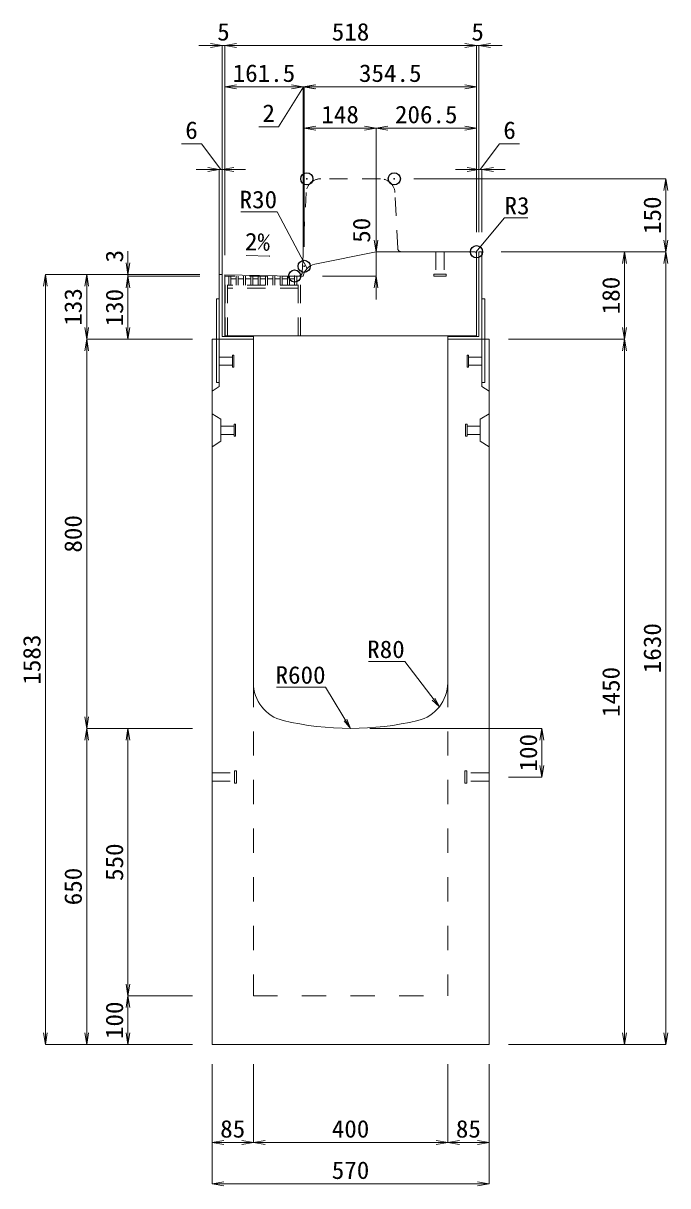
# Model space of a CAD drawing. Units: millimetres at full size. Extents: x -1809 to 57027, y -20349 to 17321.
# Drawn here: x 51395 to 52721, y -10886 to -8496 of the extents above; entities that cross this region are included whole.
import ezdxf
from ezdxf.enums import TextEntityAlignment as Align

# ---------------------------------------------------------------- set-up
doc = ezdxf.new("R2010")
doc.units = ezdxf.units.MM
doc.header["$LTSCALE"] = 50
doc.header["$PDMODE"] = 32
doc.header["$PDSIZE"] = 25
doc.linetypes.add('USER1', pattern=[2, 1, -1])
doc.linetypes.add('USER2', pattern=[1.35, 0.75, -0.6])
for name, color, linetype, lineweight in [('インサート', 3, 'USER2', 9), ('グレーチング', 7, 'USER2', 5), ('受枠', 3, 'Continuous', 5), ('寸法線', 7, 'Continuous', 13), ('引出線', 4, 'Continuous', 13), ('本体', 2, 'Continuous', 13)]:
    doc.layers.add(name, color=color, linetype=linetype, lineweight=lineweight)
doc.layers.add('作業エリア', color=11, linetype='Continuous')
doc.styles.add('ＭＳ 明朝', font='')
doc.styles.get('ＭＳ 明朝').set_extended_font_data('MS Mincho')

# ---------------------------------------------------------------- blocks, each defined once
blk = doc.blocks.new('open_arrow')
at = {"color": 0, "linetype": 'Continuous', "lineweight": -2}
blk.add_lwpolyline([(7.5, 1.25), (0, 0), (7.5, -1.25)], dxfattribs=at)

msp = doc.modelspace()

# ---------------------------------------------------------------- linework, layer by layer
at = {"layer": 'インサート'}
for p, q in [((52243.74, -8966.05), (52243.74, -9012.05)), ((52243.74, -8966.05), (52260.74, -8966.05)), ((52260.74, -8966.05), (52260.74, -9012.05)), ((52239.74, -9016.05), (52239.74, -9012.05)), ((52239.74, -9012.05), (52264.74, -9012.05)), ((52239.74, -9016.05), (52264.74, -9016.05)), ((52264.74, -9012.05), (52264.74, -9016.05)), ((51798.24, -9182.55), (51825.24, -9182.55)), ((51798.24, -9182.55), (51798.24, -9199.55)), ((51798.24, -9199.55), (51825.24, -9199.55)), ((51828.24, -9178.55), (51825.24, -9178.55)), ((51825.24, -9178.55), (51825.24, -9203.55)), ((51828.24, -9203.55), (51828.24, -9178.55)), ((52308.24, -9178.55), (52311.24, -9178.55)), ((52308.24, -9203.55), (52308.24, -9178.55)), ((52311.24, -9178.55), (52311.24, -9203.55)), ((52338.24, -9182.55), (52311.24, -9182.55)), ((52338.24, -9199.55), (52311.24, -9199.55)), ((52338.24, -9182.55), (52338.24, -9199.55)), ((51825.24, -9203.55), (51828.24, -9203.55)), ((52311.24, -9203.55), (52308.24, -9203.55)), ((51801.44, -9324.55), (51828.44, -9324.55)), ((51801.44, -9324.55), (51801.44, -9341.55)), ((51801.44, -9341.55), (51828.44, -9341.55)), ((51831.44, -9320.55), (51828.44, -9320.55)), ((51828.44, -9320.55), (51828.44, -9345.55)), ((51831.44, -9345.55), (51831.44, -9320.55)), ((52305.04, -9320.55), (52308.04, -9320.55)), ((52305.04, -9345.55), (52305.04, -9320.55)), ((52308.04, -9320.55), (52308.04, -9345.55)), ((52335.04, -9324.55), (52308.04, -9324.55)), ((52335.04, -9341.55), (52308.04, -9341.55)), ((52335.04, -9324.55), (52335.04, -9341.55)), ((51828.44, -9345.55), (51831.44, -9345.55)), ((52308.04, -9345.55), (52305.04, -9345.55)), ((51829.24, -10058.55), (51829.24, -10033.55)), ((51829.24, -10033.55), (51833.24, -10033.55)), ((51833.24, -10058.55), (51833.24, -10033.55)), ((52303.24, -10033.55), (52307.24, -10033.55)), ((52303.24, -10033.55), (52303.24, -10058.55)), ((52307.24, -10033.55), (52307.24, -10058.55)), ((51783.24, -10037.55), (51829.24, -10037.55)), ((51783.24, -10054.55), (51783.24, -10037.55)), ((51783.24, -10054.55), (51829.24, -10054.55)), ((51833.24, -10058.55), (51829.24, -10058.55)), ((52307.24, -10058.55), (52303.24, -10058.55)), ((52353.24, -10037.55), (52307.24, -10037.55)), ((52353.24, -10054.55), (52307.24, -10054.55)), ((52353.24, -10037.55), (52353.24, -10054.55))]:
    msp.add_line(p, q, dxfattribs=at)
at = {"layer": 'グレーチング'}
for p, q in [((51810.24, -9139.05), (51810.24, -9016.05)), ((51965.24, -9016.05), (51810.24, -9016.05)), ((51814.74, -9139.05), (51814.74, -9016.05)), ((51817.74, -9035.05), (51817.74, -9016.05)), ((51822.24, -9035.05), (51822.24, -9016.05)), ((51832.8, -9022.05), (51822.24, -9022.05)), ((51832.8, -9035.05), (51832.8, -9016.05)), ((51837.3, -9035.05), (51837.3, -9016.05)), ((51847.85, -9022.05), (51837.3, -9022.05)), ((51847.85, -9035.05), (51847.85, -9016.05)), ((51852.35, -9035.05), (51852.35, -9016.05)), ((51862.91, -9022.05), (51852.35, -9022.05)), ((51862.91, -9035.05), (51862.91, -9016.05)), ((51867.41, -9035.05), (51867.41, -9016.05)), ((51877.96, -9022.05), (51867.41, -9022.05)), ((51877.96, -9035.05), (51877.96, -9016.05)), ((51882.46, -9035.05), (51882.46, -9016.05)), ((51893.02, -9022.05), (51882.46, -9022.05)), ((51893.02, -9035.05), (51893.02, -9016.05)), ((51897.52, -9035.05), (51897.52, -9016.05)), ((51908.07, -9022.05), (51897.52, -9022.05)), ((51908.07, -9035.05), (51908.07, -9016.05)), ((51912.57, -9035.05), (51912.57, -9016.05)), ((51923.13, -9022.05), (51912.57, -9022.05)), ((51923.13, -9035.05), (51923.13, -9016.05)), ((51927.63, -9035.05), (51927.63, -9016.05)), ((51938.19, -9022.05), (51927.63, -9022.05)), ((51938.19, -9035.05), (51938.19, -9016.05)), ((51942.69, -9035.05), (51942.69, -9016.05)), ((51953.24, -9022.05), (51942.69, -9022.05)), ((51953.24, -9035.05), (51953.24, -9016.05)), ((51957.74, -9035.05), (51957.74, -9016.05)), ((51960.74, -9139.05), (51960.74, -9016.05)), ((51965.24, -9139.05), (51965.24, -9016.05)), ((51960.74, -9035.05), (51814.74, -9035.05)), ((51960.74, -9041.05), (51814.74, -9041.05))]:
    msp.add_line(p, q, dxfattribs=at)
at = {"layer": '作業エリア'}
for p in [(51978.24, -8816.05), (52158.24, -8816.05), (52327.24, -8966.05), (51972.74, -8996.05), (51953.24, -9016.05)]:
    msp.add_point(p, dxfattribs=at)
at = {"layer": '受枠'}
for p, q in [((52332.24, -8966.05), (52338.24, -8966.05)), ((52332.24, -9140.05), (52332.24, -8966.05)), ((52338.24, -9235.05), (52338.24, -8966.05)), ((51804.24, -9013.05), (51798.24, -9013.05)), ((51798.24, -9235.05), (51798.24, -9013.05)), ((51804.24, -9140.05), (51804.24, -9013.05)), ((51798.24, -9063.05), (51792.24, -9063.05)), ((51792.24, -9235.05), (51792.24, -9063.05)), ((52338.24, -9063.05), (52344.24, -9063.05)), ((52344.24, -9235.05), (52344.24, -9063.05)), ((51868.24, -9146.05), (51798.24, -9146.05)), ((51868.24, -9140.05), (51804.24, -9140.05)), ((51868.24, -9146.05), (51868.24, -9140.05)), ((52268.24, -9140.05), (52332.24, -9140.05)), ((52268.24, -9146.05), (52268.24, -9140.05)), ((52268.24, -9146.05), (52338.24, -9146.05)), ((51798.24, -9235.05), (51792.24, -9235.05)), ((52338.24, -9235.05), (52344.24, -9235.05))]:
    msp.add_line(p, q, dxfattribs=at)
at = {"layer": '寸法線'}
for p, q in [((51857.24, -8541.93), (51756.24, -8541.93)), ((51804.24, -8973.03), (51804.24, -8541.93)), ((52327.24, -8541.93), (51809.24, -8541.93)), ((51809.24, -8973.25), (51809.24, -8541.93)), ((51809.24, -8973.25), (51809.24, -8541.93)), ((52279.24, -8541.93), (52380.24, -8541.93)), ((52327.24, -8926.03), (52327.24, -8541.93)), ((52327.24, -8926.03), (52327.24, -8541.93)), ((52332.24, -8926.03), (52332.24, -8541.93)), ((52018.81, -8626.93), (51809.24, -8626.93)), ((51809.24, -8973.25), (51809.24, -8626.93)), ((51971.78, -8626.93), (51920.05, -8709.16)), ((52020.74, -8626.93), (51922.81, -8626.93)), ((51970.81, -8976.03), (51970.81, -8626.93)), ((52327.24, -8626.93), (51972.74, -8626.93)), ((51972.74, -8956.03), (51972.74, -8626.93)), ((52327.24, -8926.03), (52327.24, -8626.93)), ((51970.81, -8976.03), (51970.81, -8673.47)), ((51972.74, -8956.03), (51972.74, -8671.93)), ((51920.05, -8709.16), (51879.64, -8709.16)), ((51972.74, -8711.93), (52120.74, -8711.93)), ((51972.74, -8956.03), (51972.74, -8711.93)), ((52120.74, -8926.03), (52120.74, -8711.93)), ((52120.74, -8711.93), (52327.24, -8711.93)), ((52120.74, -8926.03), (52120.74, -8711.93)), ((52327.24, -8926.03), (52327.24, -8711.93)), ((51761.62, -8744.13), (51720.39, -8744.13)), ((51801.24, -8796.93), (51761.62, -8744.13)), ((52335.24, -8796.93), (52374.86, -8744.13)), ((52374.86, -8744.13), (52416.09, -8744.13)), ((51852.24, -8796.93), (51750.24, -8796.93)), ((51798.24, -9058.03), (51798.24, -8796.93)), ((51804.24, -9058.03), (51804.24, -8796.93)), ((52198.26, -8816.05), (52717.02, -8816.05)), ((52284.24, -8796.93), (52386.24, -8796.93)), ((52332.24, -8926.03), (52332.24, -8796.93)), ((52338.24, -8926.03), (52338.24, -8796.93)), ((52717.02, -8816.05), (52717.02, -8966.05)), ((52120.74, -8918.05), (52120.74, -9064.05)), ((51610.3, -8965.05), (51610.3, -9064.05)), ((52378.26, -8966.05), (52632.02, -8966.05)), ((52378.26, -8966.05), (52717.02, -8966.05)), ((52378.26, -8966.05), (52717.02, -8966.05)), ((52632.02, -8966.05), (52632.02, -9146.05)), ((52717.02, -8966.05), (52717.02, -10596.05)), ((51440.3, -10596.05), (51440.3, -9013.05)), ((51758.22, -9013.05), (51440.3, -9013.05)), ((51525.3, -9013.05), (51525.3, -9146.05)), ((51758.22, -9013.05), (51525.3, -9013.05)), ((51758.22, -9013.05), (51610.3, -9013.05)), ((51758.22, -9016.05), (51610.3, -9016.05)), ((51610.3, -9016.05), (51610.3, -9146.05)), ((51758.22, -9016.05), (51610.3, -9016.05)), ((52010.83, -9016.05), (52120.74, -9016.05)), ((51743.22, -9146.05), (51525.3, -9146.05)), ((51525.3, -9146.05), (51525.3, -9946.05)), ((51743.22, -9146.05), (51525.3, -9146.05)), ((51743.22, -9146.05), (51610.3, -9146.05)), ((52393.26, -9146.05), (52632.02, -9146.05)), ((52393.26, -9146.05), (52632.02, -9146.05)), ((52632.02, -9146.05), (52632.02, -10596.05)), ((51743.22, -9946.05), (51525.3, -9946.05)), ((51525.3, -10596.05), (51525.3, -9946.05)), ((51743.22, -9946.05), (51525.3, -9946.05)), ((51610.3, -9946.05), (51610.3, -10496.05)), ((51743.22, -9946.05), (51610.3, -9946.05)), ((52108.26, -9946.05), (52462.02, -9946.05)), ((52462.02, -9946.05), (52462.02, -10046.05)), ((52393.26, -10046.05), (52462.02, -10046.05)), ((51743.22, -10496.05), (51610.3, -10496.05)), ((51610.3, -10496.05), (51610.3, -10596.05)), ((51743.22, -10496.05), (51610.3, -10496.05)), ((51743.22, -10596.05), (51440.3, -10596.05)), ((51743.22, -10596.05), (51525.3, -10596.05)), ((51743.22, -10596.05), (51610.3, -10596.05)), ((52393.26, -10596.05), (52632.02, -10596.05)), ((52393.26, -10596.05), (52717.02, -10596.05)), ((51783.24, -10636.07), (51783.24, -10797.21)), ((51783.24, -10636.07), (51783.24, -10882.21)), ((51868.24, -10636.07), (51868.24, -10797.21)), ((51868.24, -10636.07), (51868.24, -10797.21)), ((52268.24, -10636.07), (52268.24, -10797.21)), ((52268.24, -10636.07), (52268.24, -10797.21)), ((52353.24, -10636.07), (52353.24, -10797.21)), ((52353.24, -10636.07), (52353.24, -10882.21)), ((51783.24, -10797.21), (51868.24, -10797.21)), ((51868.24, -10797.21), (52268.24, -10797.21)), ((52268.24, -10797.21), (52353.24, -10797.21)), ((51783.24, -10882.21), (52353.24, -10882.21))]:
    msp.add_line(p, q, dxfattribs=at)
at = {"layer": '引出線'}
for points in [[(51978.84, -9000.19), (51917.12, -8883.9), (51842.45, -8883.9)], [(52326.36, -8966.93), (52385.09, -8896.57), (52432.81, -8896.57)], [(51901.91, -8974.88), (51853.17, -8973.91), (51901.91, -8974.88)], [(52251, -9901.63), (52179.74, -9808.52), (52105.07, -9808.52)], [(52068.24, -9946.05), (52016.88, -9861.3), (51915.87, -9861.3)]]:
    msp.add_lwpolyline(points, dxfattribs=at)
at = {"layer": '本体', "linetype": 'USER2', "lineweight": 9}
for p, q in [((52129.7, -8816.05), (52006.78, -8816.05)), ((51968.57, -9009.4), (51976.82, -8844.56)), ((52165.41, -8959.4), (52159.67, -8844.56)), ((51798.24, -9146.05), (51798.24, -9243.05)), ((52338.24, -9146.05), (52338.24, -9243.05)), ((51798.24, -9243.05), (51783.24, -9252.55)), ((52338.24, -9243.05), (52353.24, -9252.55))]:
    msp.add_line(p, q, dxfattribs=at)
at = {"layer": '本体'}
for p, q in [((52120.74, -8966.05), (51994.43, -8991.66)), ((52324.24, -8966.05), (52120.74, -8966.05)), ((52327.24, -9139.05), (52327.24, -8969.05)), ((51809.24, -9139.05), (51809.24, -9013.27)), ((51809.24, -9013.27), (51953.24, -9016.05)), ((51953.24, -9016.05), (51970.81, -9016.05)), ((51783.24, -9146.05), (51783.24, -10596.05)), ((51868.24, -9146.05), (51783.24, -9146.05)), ((52327.24, -9139.05), (51809.24, -9139.05)), ((51868.24, -9146.05), (51868.24, -9852.02)), ((52268.24, -9852.02), (52268.24, -9146.05)), ((52353.24, -9146.05), (52268.24, -9146.05)), ((52353.24, -10596.05), (52353.24, -9146.05)), ((51783.24, -10596.05), (52353.24, -10596.05))]:
    msp.add_line(p, q, dxfattribs=at)
at = {"layer": '本体', "lineweight": 9}
for p, q in [((51783.24, -9299.05), (51801.44, -9310.55)), ((51801.44, -9310.55), (51801.44, -9355.55)), ((52353.24, -9299.05), (52335.04, -9310.55)), ((52335.04, -9310.55), (52335.04, -9355.55)), ((51783.24, -9367.05), (51801.44, -9355.55)), ((52353.24, -9367.05), (52335.04, -9355.55))]:
    msp.add_line(p, q, dxfattribs=at)
at = {"layer": '本体', "linetype": 'USER1', "lineweight": 15}
for p, q in [((51868.24, -9852.02), (51868.24, -10496.05)), ((52268.24, -9852.02), (52268.24, -10496.05)), ((51868.24, -10496.05), (52268.24, -10496.05))]:
    msp.add_line(p, q, dxfattribs=at)
at = {"layer": '本体', "linetype": 'USER2', "lineweight": 9}
for centre, radius, start, end in [((52006.78, -8846.05), 30, 90, 177.13759), ((52129.7, -8846.05), 30, 2.86241, 90), ((52172.4, -8959.05), 7, 182.86241, 270), ((51961.58, -9009.05), 7, 270, 357.13759)]:
    msp.add_arc(centre, radius, start, end, dxfattribs=at)
at = {"layer": '本体'}
for centre, radius, start, end in [((52324.24, -8969.05), 3, 0, 90), ((52000.39, -9021.06), 30, 101.45875, 170.39512), ((51948.24, -9852.02), 80, 180, 256.65764), ((52188.24, -9852.02), 80, 283.34236, 0), ((52068.24, -9346.05), 600, 256.65764, 283.34236)]:
    msp.add_arc(centre, radius, start, end, dxfattribs=at)

# ---------------------------------------------------------------- block references
at = {"layer": '寸法線', "xscale": 3.2, "yscale": 3.2}
for p, rotation in [((51804.24, -8541.93), 180), ((52327.24, -8541.93), 180), ((52327.24, -8541.93), 180), ((51970.81, -8626.93), 180), ((52327.24, -8626.93), 180), ((52120.74, -8711.93), 180), ((52327.24, -8711.93), 180), ((51798.24, -8796.93), 180), ((52332.24, -8796.93), 180), ((52717.02, -8816.05), 270), ((52120.74, -8966.05), 90), ((52717.02, -8966.05), 90), ((52632.02, -8966.05), 270), ((52717.02, -8966.05), 270), ((51610.3, -9013.05), 90), ((51440.3, -9013.05), 270), ((51525.3, -9013.05), 270), ((51610.3, -9016.05), 270), ((51610.3, -9016.05), 270), ((52120.74, -9016.05), 270), ((51525.3, -9146.05), 90), ((51610.3, -9146.05), 90), ((52632.02, -9146.05), 90), ((51525.3, -9146.05), 270), ((52632.02, -9146.05), 270), ((51525.3, -9946.05), 90), ((51525.3, -9946.05), 270), ((51610.3, -9946.05), 270), ((52462.02, -9946.05), 270), ((52462.02, -10046.05), 90), ((51610.3, -10496.05), 90), ((51610.3, -10496.05), 270), ((51440.3, -10596.05), 90), ((51525.3, -10596.05), 90), ((51610.3, -10596.05), 90), ((52632.02, -10596.05), 90), ((52717.02, -10596.05), 90), ((51868.24, -10797.21), 180), ((52268.24, -10797.21), 180), ((52353.24, -10797.21), 180), ((52353.24, -10882.21), 180)]:
    msp.add_blockref('open_arrow', p, dxfattribs=dict(at, rotation=rotation))
for p in [(51809.24, -8541.93), (51809.24, -8541.93), (52332.24, -8541.93), (51809.24, -8626.93), (51970.81, -8626.93), (51972.74, -8626.93), (51972.74, -8626.93), (51972.74, -8711.93), (52120.74, -8711.93), (51804.24, -8796.93), (52338.24, -8796.93), (51783.24, -10797.21), (51868.24, -10797.21), (52268.24, -10797.21), (51783.24, -10882.21)]:
    msp.add_blockref('open_arrow', p, dxfattribs=at)
at = {"layer": '引出線'}
for p, xscale, yscale, rotation in [((51901.91, -8974.88), 0.16, 0.16, 178.9), ((52326.36, -8966.93), 0.16, 0.16, 50.2), ((51978.84, -9000.19), 0.16, 0.16, 118), ((52251, -9901.63), 2.67, 2.67, 127.4), ((52068.24, -9946.05), 2.67, 2.67, 121.2)]:
    msp.add_blockref('open_arrow', p, dxfattribs=dict(at, xscale=xscale, yscale=yscale, rotation=rotation))

# ---------------------------------------------------------------- texts
at = {"layer": '寸法線', "style": 'ＭＳ 明朝', "width": 1.05}
for s, p in [('5', (51806.74, -8513.91)), ('518', (52068.24, -8513.91)), ('5', (52329.74, -8513.91)), ('161.5', (51890.03, -8598.91)), ('354.5', (52149.99, -8598.91)), ('2', (51899.84, -8681.14)), ('148', (52046.74, -8683.91)), ('206.5', (52223.99, -8683.91)), ('6', (51741.01, -8716.11)), ('6', (52395.47, -8716.11)), ('85', (51825.74, -10769.19)), ('400', (52068.24, -10769.19)), ('85', (52310.74, -10769.19)), ('570', (52068.24, -10854.19))]:
    msp.add_text(s, height=36.03, dxfattribs=at).set_placement(p, align=Align.MIDDLE_CENTER)
for s, p in [('150', (52689, -8891.05)), ('50', (52090.74, -8921.99)), ('3', (51582.3, -8975.23)), ('180', (52604, -9056.05)), ('133', (51497.28, -9079.55)), ('130', (51582.28, -9081.05)), ('800', (51497.28, -9546.05)), ('1630', (52689, -9781.05)), ('1583', (51412.28, -9804.55)), ('1450', (52604, -9871.05)), ('100', (52434, -9996.05)), ('550', (51582.28, -10221.05)), ('650', (51497.28, -10271.05)), ('100', (51582.28, -10546.05))]:
    msp.add_text(s, height=36.03, rotation=90, dxfattribs=at).set_placement(p, align=Align.MIDDLE_CENTER)
at = {"layer": '引出線', "style": 'ＭＳ 明朝', "width": 1.05}
for s, p in [('R30', (51917.12, -8840.7)), ('R80', (52179.74, -9765.32)), ('R600', (52016.88, -9818.1))]:
    msp.add_text(s, height=36.03, dxfattribs=at).set_placement(p, align=Align.TOP_RIGHT)
msp.add_text('R3', height=36.03, dxfattribs=at).set_placement((52385.09, -8853.37), align=Align.TOP_LEFT)
msp.add_text('2%', height=36.03, rotation=358.854, dxfattribs=at).set_placement((51902.85, -8927.99), align=Align.TOP_RIGHT)

doc.saveas('drawing.dxf')
